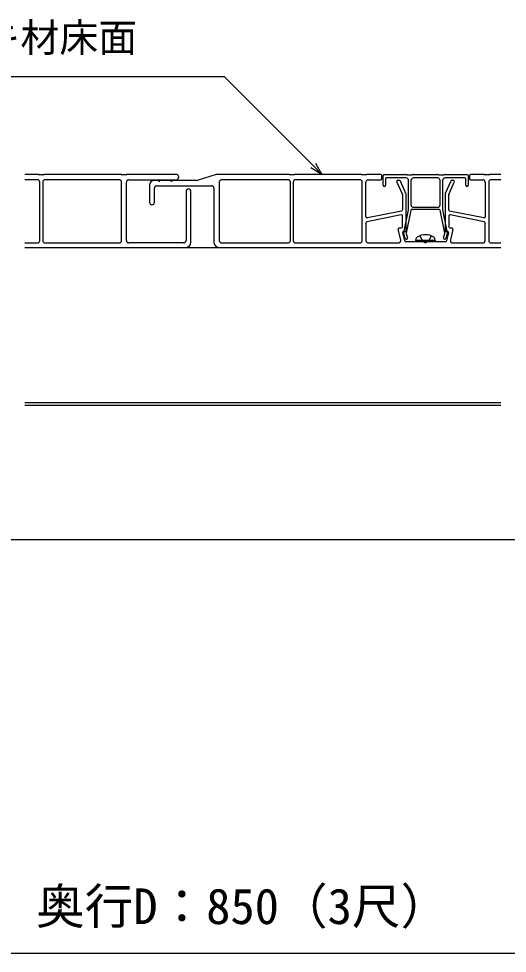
# Model space of a CAD drawing. Units: millimetres, scale not verified. Extents: x -1050 to 1050, y -1578 to 1569.
# Drawn here: x -260.3 to -59.4, y -204.5 to 179.4 of the extents above; entities that cross this region are included whole.
import ezdxf
from ezdxf.enums import TextEntityAlignment as Align

# ---------------------------------------------------------------- set-up
doc = ezdxf.new("R2010")
doc.units = ezdxf.units.MM
doc.header["$LTSCALE"] = 8
for name, color, linetype in [('0-4_YKK_12', 2, 'Continuous'), ('0-5_YKK_13', 4, 'Continuous'), ('0-6_YKK_D', 6, 'Continuous')]:
    doc.layers.add(name, color=color, linetype=linetype)
doc.styles.add('ＭＳ ゴシック', font='')
doc.styles.get('ＭＳ ゴシック').set_extended_font_data('MS Gothic')

msp = doc.modelspace()

# ---------------------------------------------------------------- linework, layer by layer
at = {"layer": '0-4_YKK_12'}
for p, q in [((-257.8, 85.501), (-64, 85.501)), ((-62.015, 21.701), (-257.8, 21.701)), ((-62.015, 20.501), (-257.8, 20.501))]:
    msp.add_line(p, q, dxfattribs=at)
at = {"layer": '0-5_YKK_13'}
for p, q in [((-252.573, 115.501), (-257.8, 115.501)), ((-252.07, 115.372), (-252.43, 115.48)), ((-250.073, 115.351), (-251.927, 115.351)), ((-249.57, 115.48), (-249.93, 115.372)), ((-218.573, 115.501), (-249.427, 115.501)), ((-218.07, 115.372), (-218.43, 115.48)), ((-216.073, 115.351), (-217.927, 115.351)), ((-215.57, 115.48), (-215.93, 115.372)), ((-195.6, 115.501), (-215.427, 115.501)), ((-179.073, 115.478), (-186.927, 113.024)), ((-149.573, 115.501), (-178.924, 115.501)), ((-149.07, 115.372), (-149.43, 115.48)), ((-147.073, 115.351), (-148.927, 115.351)), ((-146.57, 115.48), (-146.93, 115.372)), ((-119.823, 115.501), (-146.427, 115.501)), ((-119.32, 115.372), (-119.68, 115.48)), ((-117.323, 115.351), (-119.177, 115.351)), ((-116.82, 115.48), (-117.18, 115.372)), ((-111.5, 115.501), (-116.677, 115.501)), ((-110, 115.501), (-101.073, 115.501)), ((-100.93, 115.48), (-100.57, 115.372)), ((-100.427, 115.351), (-98.573, 115.351)), ((-98.43, 115.372), (-98.07, 115.48)), ((-97.927, 115.501), (-88.073, 115.501)), ((-87.93, 115.48), (-87.57, 115.372)), ((-87.427, 115.351), (-85.573, 115.351)), ((-85.43, 115.372), (-85.07, 115.48)), ((-84.927, 115.501), (-76, 115.501)), ((-69.323, 115.501), (-74.5, 115.501)), ((-68.82, 115.372), (-69.18, 115.48)), ((-66.823, 115.351), (-68.677, 115.351)), ((-66.32, 115.48), (-66.68, 115.372)), ((-62, 115.501), (-66.177, 115.501)), ((-252.6, 113.301), (-257.8, 113.301)), ((-251.6, 88.301), (-251.6, 112.301)), ((-250.4, 112.301), (-250.4, 88.301)), ((-219, 113.301), (-249.4, 113.301)), ((-218, 88.301), (-218, 112.301)), ((-216, 88.301), (-216, 112.301)), ((-215, 113.301), (-195.6, 113.301)), ((-203.02, 113.001), (-204.5, 113.001)), ((-198.02, 113.001), (-201.98, 113.001)), ((-187.076, 113.001), (-196.98, 113.001)), ((-177.8, 112.301), (-177.8, 88.301)), ((-149.6, 113.301), (-176.8, 113.301)), ((-148.6, 88.301), (-148.6, 112.301)), ((-147.4, 112.301), (-147.4, 88.301)), ((-120, 113.301), (-146.4, 113.301)), ((-119, 88.301), (-119, 112.301)), ((-117.5, 98.111), (-117.5, 112.301)), ((-116.5, 113.301), (-111.5, 113.301)), ((-111, 113.801), (-111, 115.001)), ((-110.5, 111.001), (-110.5, 115.001)), ((-109.5, 113.701), (-109.5, 111.001)), ((-101, 114.001), (-109.2, 114.001)), ((-104.826, 112.294), (-102.545, 107.275)), ((-103.822, 113.001), (-104.371, 113.001)), ((-101.045, 107.599), (-103.367, 112.708)), ((-100, 101.031), (-100, 113.001)), ((-99, 113.001), (-99, 103.001)), ((-87, 103.001), (-87, 113.001)), ((-86, 113.001), (-86, 101.031)), ((-76.8, 114.001), (-85, 114.001)), ((-82.633, 112.707), (-84.955, 107.589)), ((-83.455, 107.264), (-81.173, 112.294)), ((-81.629, 113.001), (-82.178, 113.001)), ((-76.5, 111.001), (-76.5, 113.701)), ((-75.5, 115.001), (-75.5, 111.001)), ((-75, 115.001), (-75, 113.801)), ((-74.5, 113.301), (-69.5, 113.301)), ((-68.5, 112.301), (-68.5, 98.111)), ((-67, 112.301), (-67, 88.301)), ((-62, 113.301), (-66, 113.301)), ((-206.5, 111.001), (-206.5, 104.001)), ((-204.5, 104.001), (-204.5, 109.801)), ((-203.5, 110.801), (-181, 110.801)), ((-191.5, 108.501), (-191.5, 88.301)), ((-189.5, 87.501), (-189.5, 108.501)), ((-180, 109.801), (-180, 87.501)), ((-102.5, 107.068), (-102.5, 100.911)), ((-101, 92.301), (-101, 107.393)), ((-85, 107.382), (-85, 92.301)), ((-83.5, 100.911), (-83.5, 107.058)), ((-102.902, 100.42), (-116.902, 97.62)), ((-101.763, 92.184), (-100.006, 100.972)), ((-99.028, 100.76), (-100.921, 91.299)), ((-87.266, 101.001), (-98.734, 101.001)), ((-98, 102.001), (-88, 102.001)), ((-85.079, 91.299), (-86.972, 100.76)), ((-85.994, 100.972), (-84.237, 92.184)), ((-69.098, 97.62), (-83.098, 100.42)), ((-103.098, 98.852), (-117.098, 96.052)), ((-102.5, 94.001), (-102.5, 98.361)), ((-83.5, 98.361), (-83.5, 94.001)), ((-68.902, 96.052), (-82.902, 98.852)), ((-117.5, 95.561), (-117.5, 88.301)), ((-103.216, 88.532), (-104.252, 92.885)), ((-103.766, 93.501), (-103, 93.501)), ((-83, 93.501), (-82.234, 93.501)), ((-81.748, 92.885), (-82.784, 88.532)), ((-68.5, 88.301), (-68.5, 95.561)), ((-101.591, 88.185), (-102.412, 91.631)), ((-102.12, 92.001), (-101.3, 92.001)), ((-101.38, 89.162), (-102.086, 91.611)), ((-100.915, 91.157), (-100.42, 89.439)), ((-97, 88.301), (-96.859, 89.103)), ((-89, 88.301), (-89.141, 89.103)), ((-85.58, 89.439), (-85.085, 91.157)), ((-84.7, 92.001), (-83.88, 92.001)), ((-83.914, 91.611), (-84.62, 89.162)), ((-83.588, 91.631), (-84.409, 88.185)), ((-257.8, 87.301), (-252.6, 87.301)), ((-257.8, 85.501), (-191.5, 85.501)), ((-249.4, 87.301), (-219, 87.301)), ((-192.5, 87.301), (-215, 87.301)), ((-178, 85.501), (-62, 85.501)), ((-176.8, 87.301), (-149.6, 87.301)), ((-146.4, 87.301), (-120, 87.301)), ((-116.5, 87.301), (-104.189, 87.301)), ((-93.52, 87.801), (-101.105, 87.801)), ((-89, 88.301), (-97, 88.301)), ((-97, 88.301), (-96.912, 87.801)), ((-89.088, 87.801), (-96.912, 87.801)), ((-84.895, 87.801), (-92.48, 87.801)), ((-89, 88.301), (-89.088, 87.801)), ((-81.811, 87.301), (-69.5, 87.301)), ((-66, 87.301), (-62, 87.301))]:
    msp.add_line(p, q, dxfattribs=at)
for points in [[(-88, 114.001), (-93, 114.001), (-98, 114.001)], [(-95.3, 90.28), (-94.145, 87.964), (-93, 87.355)], [(-90.7, 90.28), (-91.855, 87.964), (-93, 87.355)]]:
    msp.add_lwpolyline(points, dxfattribs=at)
for centre, radius, start, end in [((-252.573, 115.001), 0.5, 73.30076, 90), ((-251.927, 115.851), 0.5, 253.30076, 270), ((-250.073, 115.851), 0.5, 270, 286.69924), ((-249.427, 115.001), 0.5, 90, 106.69924), ((-218.573, 115.001), 0.5, 73.30076, 90), ((-217.927, 115.851), 0.5, 253.30076, 270), ((-216.073, 115.851), 0.5, 270, 286.69924), ((-215.427, 115.001), 0.5, 90, 106.69924), ((-195.6, 114.401), 1.1, 270, 90), ((-178.924, 115.001), 0.5, 90, 107.35402), ((-149.573, 115.001), 0.5, 73.30076, 90), ((-148.927, 115.851), 0.5, 253.30076, 270), ((-147.073, 115.851), 0.5, 270, 286.69924), ((-146.427, 115.001), 0.5, 90, 106.69924), ((-119.823, 115.001), 0.5, 73.30076, 90), ((-119.177, 115.851), 0.5, 253.30076, 270), ((-117.323, 115.851), 0.5, 270, 286.69924), ((-116.677, 115.001), 0.5, 90, 106.69924), ((-111.5, 115.001), 0.5, 0, 90), ((-110, 115.001), 0.5, 90, 180), ((-101.073, 115.001), 0.5, 73.30076, 90), ((-100.427, 115.851), 0.5, 253.30076, 270), ((-98.573, 115.851), 0.5, 270, 286.69924), ((-97.927, 115.001), 0.5, 90, 106.69924), ((-88.073, 115.001), 0.5, 73.30076, 90), ((-87.427, 115.851), 0.5, 253.30076, 270), ((-85.573, 115.851), 0.5, 270, 286.69924), ((-84.927, 115.001), 0.5, 90, 106.69924), ((-76, 115.001), 0.5, 0, 90), ((-74.5, 115.001), 0.5, 90, 180), ((-69.323, 115.001), 0.5, 73.30076, 90), ((-68.677, 115.851), 0.5, 253.30076, 270), ((-66.823, 115.851), 0.5, 270, 286.69924), ((-66.177, 115.001), 0.5, 90, 106.69924), ((-252.6, 112.301), 1, 0, 90), ((-249.4, 112.301), 1, 90, 180), ((-219, 112.301), 1, 0, 90), ((-215, 112.301), 1, 90, 180), ((-204.5, 111.001), 2, 90, 180), ((-203.02, 112.701), 0.3, 30, 90), ((-202.5, 113.001), 0.3, 210, 330), ((-201.98, 112.701), 0.3, 90, 150), ((-198.02, 112.701), 0.3, 30, 90), ((-197.5, 113.001), 0.3, 210, 330), ((-196.98, 112.701), 0.3, 90, 150), ((-187.076, 113.501), 0.5, 270, 287.35402), ((-176.8, 112.301), 1, 90, 180), ((-149.6, 112.301), 1, 0, 90), ((-146.4, 112.301), 1, 90, 180), ((-120, 112.301), 1, 360, 90), ((-116.5, 112.301), 1, 90, 180), ((-111.5, 113.801), 0.5, 270, 0), ((-109.2, 113.701), 0.3, 90, 180), ((-104.371, 112.501), 0.5, 90, 204.44395), ((-103.822, 112.501), 0.5, 24.44395, 90), ((-101, 113.001), 1, 0, 90), ((-98, 113.001), 1, 90, 180), ((-88, 113.001), 1, 0, 90), ((-85, 113.001), 1, 90, 180), ((-82.178, 112.501), 0.5, 90, 155.5983), ((-81.629, 112.501), 0.5, 335.5983, 90), ((-76.8, 113.701), 0.3, 360, 90), ((-74.5, 113.801), 0.5, 180, 270), ((-69.5, 112.301), 1, 0, 90), ((-66, 112.301), 1, 90, 180), ((-203.5, 109.801), 1, 90, 180), ((-190.5, 108.501), 1, 0, 180), ((-181, 109.801), 1, 0, 90), ((-110, 111.001), 0.5, 180, 270), ((-110, 111.001), 0.5, 270, 0), ((-101.5, 107.393), 0.5, 0, 24.44395), ((-84.5, 107.382), 0.5, 155.5983, 180), ((-76, 111.001), 0.5, 180, 270), ((-76, 111.001), 0.5, 270, 0), ((-205.5, 104.001), 1, 180, 0), ((-103, 107.068), 0.5, 360, 24.44395), ((-83, 107.058), 0.5, 155.5983, 180), ((-103, 100.911), 0.5, 281.30993, 0), ((-100.3, 101.031), 0.3, 348.69007, 0), ((-98.734, 100.701), 0.3, 90, 168.69007), ((-98, 103.001), 1, 180, 270), ((-88, 103.001), 1, 270, 360), ((-87.266, 100.701), 0.3, 11.30993, 90), ((-85.7, 101.031), 0.3, 180, 191.30993), ((-83, 100.911), 0.5, 180, 258.69007), ((-117, 98.111), 0.5, 180, 281.30993), ((-117, 95.561), 0.5, 101.30993, 180), ((-103, 98.361), 0.5, 0, 101.30993), ((-83, 98.361), 0.5, 78.69007, 180), ((-69, 98.111), 0.5, 258.69007, 0), ((-69, 95.561), 0.5, 360, 78.69007), ((-103.766, 93.001), 0.5, 90, 193.3925), ((-103, 94.001), 0.5, 270, 0), ((-102.058, 92.243), 0.3, 296.01796, 348.69007), ((-101.3, 92.301), 0.3, 270, 0), ((-84.7, 92.301), 0.3, 180, 270), ((-83.942, 92.243), 0.3, 191.30993, 243.98204), ((-83, 94.001), 0.5, 180, 270), ((-82.234, 93.001), 0.5, 346.6075, 90), ((-104.189, 88.301), 1, 270, 13.3925), ((-102.12, 91.701), 0.3, 90, 193.3925), ((-101.8, 91.701), 0.3, 114.827, 197.33887), ((-100.9, 89.301), 0.5, 196.079, 16.079), ((-100.626, 91.24), 0.3, 168.69007, 196.079), ((-95.972, 88.947), 0.9, 122.05588, 170), ((-93, 84.201), 6.5, 57.94412, 122.05588), ((-90.028, 88.947), 0.9, 10, 57.94412), ((-85.1, 89.301), 0.5, 163.921, 343.921), ((-85.374, 91.24), 0.3, 343.921, 11.30993), ((-84.2, 91.701), 0.3, 342.66113, 65.173), ((-83.88, 91.701), 0.3, 346.6075, 90), ((-81.811, 88.301), 1, 166.6075, 270), ((-252.6, 88.301), 1, 270, 0), ((-249.4, 88.301), 1, 180, 270), ((-219, 88.301), 1, 270, 0), ((-215, 88.301), 1, 180, 270), ((-192.5, 88.301), 1, 270, 0), ((-191.5, 87.501), 2, 270, 0), ((-178, 87.501), 2, 180, 270), ((-176.8, 88.301), 1, 180, 270), ((-149.6, 88.301), 1, 270, 0), ((-146.4, 88.301), 1, 180, 270), ((-120, 88.301), 1, 270, 360), ((-116.5, 88.301), 1, 180, 270), ((-101.105, 88.301), 0.5, 193.3925, 270), ((-93.52, 87.501), 0.3, 30, 90), ((-93, 87.801), 0.3, 210, 330), ((-92.48, 87.501), 0.3, 90, 150), ((-84.895, 88.301), 0.5, 270, 346.6075), ((-69.5, 88.301), 1, 270, 0), ((-66, 88.301), 1, 180, 270)]:
    msp.add_arc(centre, radius, start, end, dxfattribs=at)
at = {"layer": '0-6_YKK_D'}
for p, q in [((-450.8, -34.499), (-10, -34.499)), ((-531, -204.499), (229, -204.499))]:
    msp.add_line(p, q, dxfattribs=at)
for points in [[(-135.612, 115.501), (-139.218, 119.107), (-175.612, 155.501), (-308.636, 155.501)], [(-138.252, 120.073), (-135.612, 115.501), (-140.185, 118.141)]]:
    msp.add_lwpolyline(points, dxfattribs=at)

# ---------------------------------------------------------------- texts
at = {"layer": '0-6_YKK_D', "style": 'ＭＳ ゴシック'}
for s, height, p in [('デッキ材床面', 11.73, (-307.565, 162.292)), ('奥行D：850（3尺）', 14.66, (-253.159, -196.886))]:
    msp.add_text(s, height=height, dxfattribs=at).set_placement(p, align=Align.BOTTOM_LEFT)

doc.saveas('drawing.dxf')
